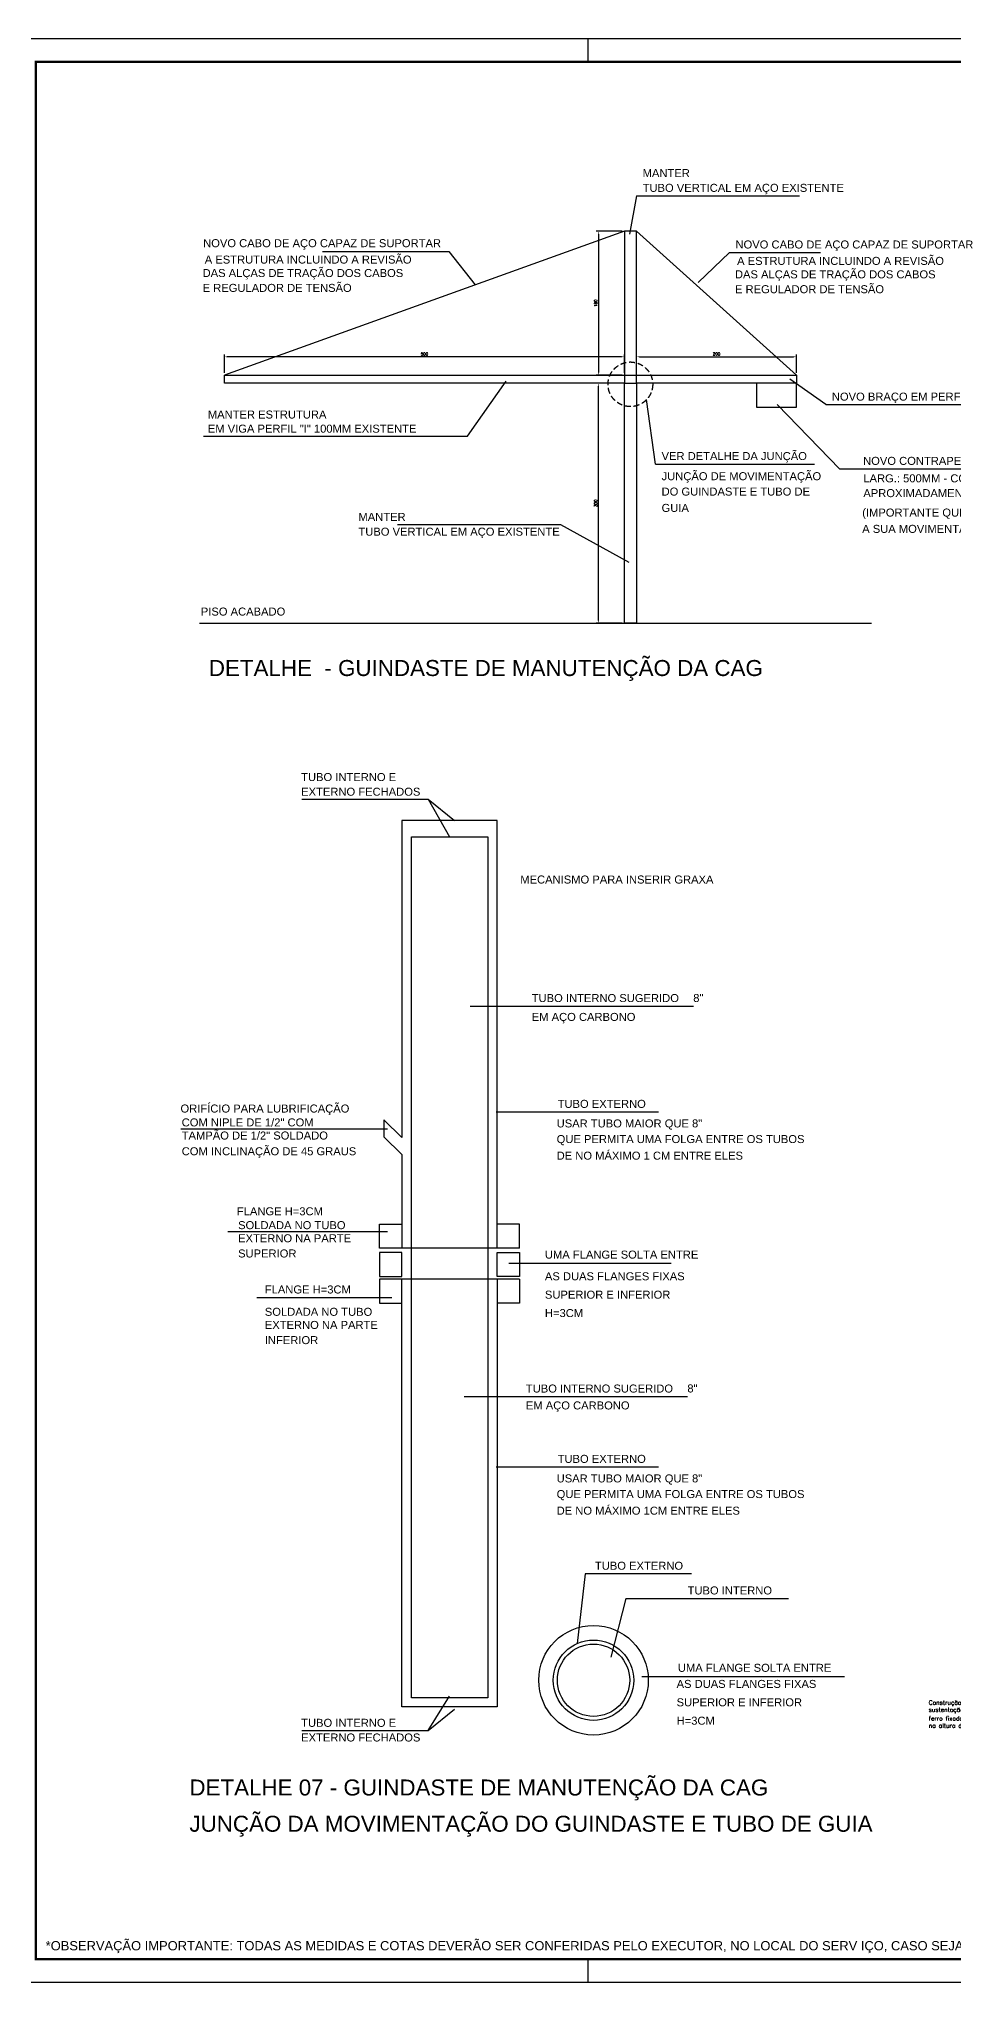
# Model space of a CAD drawing. Header units: millimetres. Extents: x -312439 to 477422, y -331570 to 212570.
# Drawn here: x -54010 to -14454, y -102769 to -18669 of the extents above; entities that cross this region are included whole.
import ezdxf
from ezdxf.enums import TextEntityAlignment as Align

# ---------------------------------------------------------------- set-up
doc = ezdxf.new("R2010")
doc.units = ezdxf.units.MM
doc.linetypes.add('CONTINU', pattern=[0])
doc.linetypes.add('DASHED', pattern=[0.75, 0.5, -0.25])
doc.layers.add('0.1', color=8, linetype='Continuous', lineweight=13)
for name, color, linetype in [('01', 8, 'Continuous'), ('ARCONDTEXTO', 4, 'Continuous'), ('ARQ-FOLHA', 7, 'Continuous')]:
    doc.layers.add(name, color=color, linetype=linetype)
doc.styles.add('ROMAND', font='ROMAND.SHX')
doc.styles.add('ROMANS', font='romans.shx', dxfattribs={"height": 187.5})
doc.styles.get("Standard").update_dxf_attribs({"font": 'arial.ttf'})
doc.dimstyles.new('1-50 (MILIMETRO)', dxfattribs={"dimscale": 0, "dimtxt": 125, "dimasz": 125, "dimexe": 100, "dimexo": 100, "dimgap": 50, "dimtad": 0, "dimdec": 0, "dimzin": 0, "dimdsep": 46, "dimtxsty": 'ROMAND', "dimcen": -390, "dimclrd": 1, "dimclre": 1, "dimclrt": 3, "dimadec": 0, "dimazin": 0, "dimtfac": 1, "dimtdec": 0, "dimtix": 1, "dimtmove": 2, "dimatfit": 2, "dimfxl": 1, "dimtvp": 1, "dimtolj": 1, "dimtzin": 0, "dimarcsym": 0})

# ---------------------------------------------------------------- blocks, each defined once
blk = doc.blocks.new('*D485')
at = {"color": 1, "lineweight": -2, "transparency": 16777216}
for p, q in [((-28152, -33127), (-28152, -32329)), ((-28027, -32429), (-21353, -32429)), ((-21228, -33127), (-21228, -32329))]:
    blk.add_line(p, q, dxfattribs=at)
at = {"color": 1, "transparency": 16777216}
for points in [[(-28027, -32408), (-28027, -32450), (-28152, -32429)], [(-21353, -32408), (-21353, -32450), (-21228, -32429)]]:
    blk.add_solid(points, dxfattribs=at)
at = {"layer": 'Defpoints', "color": 0, "transparency": 16777216}
for p in [(-21228, -32429), (-28152, -33227), (-21228, -33227)]:
    blk.add_point(p, dxfattribs=at)
at = {"color": 3, "transparency": 16777216, "insert": (-24690, -32304), "char_height": 125, "attachment_point": 5, "style": 'ROMAND'}
blk.add_mtext('\\A1;200', dxfattribs=at)
blk = doc.blocks.new('*D486')
at = {"color": 1, "lineweight": -2, "transparency": 16777216}
for p, q in [((-45984, -33127), (-45984, -32329)), ((-28797, -32429), (-45859, -32429)), ((-28672, -33127), (-28672, -32329))]:
    blk.add_line(p, q, dxfattribs=at)
at = {"color": 1, "transparency": 16777216}
for points in [[(-45859, -32408), (-45859, -32450), (-45984, -32429)], [(-28797, -32408), (-28797, -32450), (-28672, -32429)]]:
    blk.add_solid(points, dxfattribs=at)
at = {"layer": 'Defpoints', "color": 0, "transparency": 16777216}
for p in [(-45984, -32429), (-45984, -33227), (-28672, -33227)]:
    blk.add_point(p, dxfattribs=at)
at = {"color": 3, "transparency": 16777216, "insert": (-37328, -32304), "char_height": 125, "attachment_point": 5, "style": 'ROMAND'}
blk.add_mtext('\\A1;500', dxfattribs=at)
blk = doc.blocks.new('*D487')
at = {"color": 1, "lineweight": -2, "transparency": 16777216}
for p, q in [((-28772, -26995), (-29891, -26995)), ((-29791, -27120), (-29791, -33102)), ((-28772, -33227), (-29891, -33227))]:
    blk.add_line(p, q, dxfattribs=at)
at = {"color": 1, "transparency": 16777216}
for points in [[(-29812, -27120), (-29771, -27120), (-29791, -26995)], [(-29812, -33102), (-29771, -33102), (-29791, -33227)]]:
    blk.add_solid(points, dxfattribs=at)
at = {"layer": 'Defpoints', "color": 0, "transparency": 16777216}
for p in [(-28672, -26995), (-29791, -33227), (-28672, -33227)]:
    blk.add_point(p, dxfattribs=at)
at = {"color": 3, "transparency": 16777216, "insert": (-29916, -30111), "char_height": 125, "attachment_point": 5, "rotation": 90, "style": 'ROMAND'}
blk.add_mtext('\\A1;180', dxfattribs=at)
blk = doc.blocks.new('*D488')
at = {"color": 1, "lineweight": -2, "transparency": 16777216}
for p, q in [((-28772, -33574), (-29891, -33574)), ((-29791, -43836), (-29791, -33699)), ((-28772, -43961), (-29891, -43961))]:
    blk.add_line(p, q, dxfattribs=at)
at = {"color": 1, "transparency": 16777216}
for points in [[(-29812, -33699), (-29771, -33699), (-29791, -33574)], [(-29812, -43836), (-29771, -43836), (-29791, -43961)]]:
    blk.add_solid(points, dxfattribs=at)
at = {"layer": 'Defpoints', "color": 0, "transparency": 16777216}
for p in [(-29791, -33574), (-28672, -33574), (-28672, -43961)]:
    blk.add_point(p, dxfattribs=at)
at = {"color": 3, "transparency": 16777216, "insert": (-29916, -38767), "char_height": 125, "attachment_point": 5, "rotation": 90, "style": 'ROMAND'}
blk.add_mtext('\\A1;300', dxfattribs=at)
blk = doc.blocks.new('FOLHA A0')
at = {"layer": 'ARQ-FOLHA'}
for p, q in [((1189, 0), (0, 0)), ((264, -10), (264, 0)), ((264, -841), (264, -831))]:
    blk.add_line(p, q, dxfattribs=at)
at = {"layer": 'ARQ-FOLHA', "const_width": 1}
blk.add_lwpolyline([(1179, -10), (25, -10), (25, -831), (1179, -831), (1179, -10)], dxfattribs=at)
at = {"layer": 'ARQ-FOLHA'}
blk.add_lwpolyline([(0, -841), (1189, -841)], dxfattribs=at)

msp = doc.modelspace()

# ---------------------------------------------------------------- linework, layer by layer
at = {"color": 8, "linetype": 'DASHED', "ltscale": 500}
msp.add_circle((-28417.914, -33619.111), 965.919, dxfattribs=at)
at = {"layer": '0.1', "color": 8, "linetype": 'CONTINU', "lineweight": -2}
for p, q in [((-28150.548, -25461.177), (-28451.46, -27115.779)), ((-28150.548, -25461.177), (-21098.137, -25461.177)), ((-41744.962, -27868.139), (-36268.52, -27868.139)), ((-36268.52, -27868.139), (-35130.452, -29320.822)), ((-24133.248, -27912.911), (-25487.821, -29211.355)), ((-24133.248, -27912.911), (-20186.073, -27912.911)), ((-35463.488, -35857.903), (-33787.807, -33484.196)), ((-19963.318, -34496.831), (-21524.444, -33394.41)), ((-27331.213, -37068.753), (-27715.915, -34282.584)), ((-19357.248, -37297.541), (-22073.605, -34494.553)), ((-19963.318, -34496.831), (-9239.654, -34496.831)), ((-46883.156, -35857.903), (-35463.488, -35857.903)), ((-27331.213, -37068.753), (-20450.683, -37068.753)), ((-52.518, -37297.541), (-19357.248, -37297.541)), ((-38488.859, -39685.239), (-31436.449, -39685.239)), ((-31436.449, -39685.239), (-28486.004, -41310.801)), ((-42637.195, -51570.449), (-37160.753, -51570.449)), ((-37160.753, -51570.449), (-36022.685, -52492.384)), ((-37160.753, -51570.449), (-36238.198, -53202.42)), ((-35351.865, -60525.707), (-25688.209, -60525.707)), ((-34231.647, -65105.044), (-27205.22, -65105.044)), ((-47871.247, -65843.253), (-38921.358, -65843.253)), ((-45830.39, -70290.009), (-38921.358, -70290.009)), ((-33672.751, -71656.732), (-26646.325, -71656.732)), ((-44585.75, -73138.416), (-38738.911, -73138.416)), ((-35605.949, -77425.334), (-25942.293, -77425.334)), ((-34231.647, -80468.566), (-27205.22, -80468.566)), ((-30371.003, -85093.152), (-30724.632, -88115.566)), ((-25773.619, -85093.152), (-30371.003, -85093.152)), ((-28608.817, -86162.8), (-29262.63, -88699.887)), ((-28608.817, -86162.8), (-21582.391, -86162.8)), ((-27919.127, -89539.597), (-19148.89, -89539.597)), ((-37160.753, -91880.587), (-36238.198, -90390.917)), ((-37160.753, -91880.587), (-36022.685, -90958.653)), ((-42637.195, -91880.587), (-37160.753, -91880.587))]:
    msp.add_line(p, q, dxfattribs=at)
at = {"layer": '01', "color": 6, "lineweight": -2}
for p, q in [((-28671.84, -26994.865), (-45984.057, -33227.263)), ((-21227.587, -33227.263), (-28152.473, -26994.865))]:
    msp.add_line(p, q, dxfattribs=at)
at = {"layer": '01', "color": 7, "lineweight": -2}
msp.add_line((-47060.894, -43960.837), (-17988.91, -43960.837), dxfattribs=at)
at = {"layer": '01', "color": 2, "lineweight": -2}
for p, q in [((-38309.334, -66221.625), (-39077.97, -65452.989)), ((-39077.97, -65452.989), (-39077.97, -66179.34)), ((-38309.334, -66947.976), (-39077.97, -66179.34))]:
    msp.add_line(p, q, dxfattribs=at)
at = {"layer": '01', "color": 7, "lineweight": -2}
for points in [[(-28671.84, -33227.263), (-28152.473, -33227.263), (-28152.473, -26994.865), (-28671.84, -26994.865)], [(-28671.84, -33573.507), (-45984.057, -33573.507), (-45984.057, -33227.263), (-28671.84, -33227.263)], [(-28152.473, -43960.837), (-28671.84, -43960.837), (-28671.84, -33573.507), (-28152.473, -33573.507)], [(-37887.06, -53202.42), (-34589.337, -53202.42), (-34589.337, -90469.027), (-37887.06, -90469.027)]]:
    msp.add_lwpolyline(points, close=True, dxfattribs=at)
at = {"layer": '01', "color": 5, "lineweight": -2}
msp.add_lwpolyline([(-28152.473, -33227.263), (-21227.587, -33227.263), (-21227.587, -33573.507), (-28152.473, -33573.507)], close=True, dxfattribs=at)
at = {"layer": '01', "color": 3, "lineweight": -2}
msp.add_lwpolyline([(-22958.808, -34612.24), (-21227.587, -34612.24), (-21227.587, -33573.507), (-22958.808, -33573.507)], close=True, dxfattribs=at)
at = {"layer": '01', "color": 2, "lineweight": -2}
for points in [[(-34181.033, -71001.824), (-34181.033, -52492.384), (-38309.334, -52492.384), (-38309.334, -66221.625)], [(-38309.334, -66947.976), (-38309.334, -71001.824)], [(-33211.052, -71001.824), (-39279.316, -71001.824), (-39279.316, -69961.128), (-38309.334, -69961.128)], [(-33211.052, -71001.824), (-33211.052, -69961.128), (-34181.033, -69961.128)], [(-33211.052, -72340.251), (-39279.316, -72340.251), (-39279.316, -73380.947), (-38309.334, -73380.947)], [(-34181.033, -72340.251), (-34181.033, -90849.691), (-38309.334, -90849.691), (-38309.334, -72340.251)], [(-33211.052, -72340.251), (-33211.052, -73380.947), (-34181.033, -73380.947)]]:
    msp.add_lwpolyline(points, dxfattribs=at)
at = {"layer": '01', "color": 6, "lineweight": -2}
for points in [[(-38309.334, -71193.864), (-39279.316, -71193.864), (-39279.316, -72234.56), (-38309.334, -72234.56)], [(-34181.033, -71193.864), (-33211.052, -71193.864), (-33211.052, -72234.56), (-34181.033, -72234.56)]]:
    msp.add_lwpolyline(points, close=True, dxfattribs=at)
for radius in [2370.46, 1740.29]:
    msp.add_circle((-30012.983, -89703.698), radius, dxfattribs=at)
at = {"layer": '01', "color": 7, "lineweight": -2}
msp.add_circle((-30012.983, -89703.698), 1564.934, dxfattribs=at)

# ---------------------------------------------------------------- block references
at = {"layer": 'ARQ-FOLHA', "xscale": 100, "yscale": 100, "zscale": 100}
msp.add_blockref('FOLHA A0', (-56644.789, -18669.027), dxfattribs=at)

# ---------------------------------------------------------------- texts
at = {"color": 7, "char_height": 346.24434, "attachment_point": 1}
for s, insert, width in [('DAS ALÇAS DE TRAÇÃO DOS CABOS ', (-46926.044, -28629.862), 15640.61979), ('DAS ALÇAS DE TRAÇÃO DOS CABOS ', (-23892.956, -28686.554), 15640.61979), ('E REGULADOR DE TENSÃO', (-46924.998, -29273.29), 6710.17283), ('E REGULADOR DE TENSÃO', (-23891.91, -29329.981), 6710.17283)]:
    msp.add_mtext(s, dxfattribs=dict(at, insert=insert, width=width))
at = {"layer": '0.1', "color": 7, "text_generation_flag": 6}
for s, height, p in [('MANTER', 346.2443, (-27887.473, -24650.25)), ('TUBO VERTICAL EM AÇO EXISTENTE', 346.24434, (-27887.473, -25289.139)), ('NOVO CABO DE AÇO CAPAZ DE SUPORTAR', 346.24434, (-46903.261, -27684.181)), ('NOVO CABO DE AÇO CAPAZ DE SUPORTAR', 346.24434, (-23870.174, -27740.873)), (' A ESTRUTURA INCLUINDO A REVISÃO ', 346.24434, (-46967.359, -28394.187)), (' A ESTRUTURA INCLUINDO A REVISÃO ', 346.24434, (-23934.271, -28450.879)), ('NOVO BRAÇO EM PERFIL "I" (4"X2 DE ALMA)', 346.24434, (-19700.243, -34324.793)), ('MANTER ESTRUTURA ', 346.24434, (-46699.805, -35100.172)), ('EM VIGA PERFIL "I" 100MM EXISTENTE', 346.24434, (-46699.805, -35711.449)), ('VER DETALHE DA JUNÇÃO', 346.24434, (-27068.138, -36896.714)), ('NOVO CONTRAPESO EM CAIXA EM AÇO COM CONCRETO FIXADO NO BRAÇO', 346.24434, (-18349.242, -37105.517)), ('JUNÇÃO DE MOVIMENTAÇÃO', 346.24434, (-27068.138, -37769.478)), ('LARG.: 500MM - COMP.: 700MM - ALT.: 300MM', 346.24434, (-18338.531, -37861.039)), ('DO GUINDASTE E TUBO DE ', 346.24434, (-27068.138, -38434.441)), ('APROXIMADAMENTE TOTAL 280KG', 346.24434, (-18338.531, -38501.288)), ('MANTER', 346.2443, (-40183.677, -39530.927)), ('GUIA', 346.2443, (-27068.138, -39140.963)), ('(IMPORTANTE QUE O CONTRAPESO FIQUE COM ', 346.24434, (-18387.523, -39343.147)), ('TUBO VERTICAL EM AÇO EXISTENTE', 346.24434, (-40183.677, -40169.816)), ('A SUA MOVIMENTAÇÃO LIVRE)', 346.24434, (-18387.523, -40048.291)), ('PISO ACABADO', 346.24434, (-47003.79, -43627.328)), ('TUBO INTERNO E', 346.24434, (-42662.509, -50789.134)), ('EXTERNO FECHADOS', 346.24434, (-42662.509, -51423.996)), ('MECANISMO PARA INSERIR GRAXA', 346.24434, (-33181.5, -55223.544)), ('TUBO INTERNO SUGERIDO', 346.24434, (-32685.25, -60353.669)), ('8" ', 346.2443, (-25698.515, -60349.884)), ('EM AÇO CARBONO', 346.24434, (-32685.25, -61170.049)), ('ORIFÍCIO PARA LUBRIFICAÇÃO ', 346.24434, (-47883.366, -65135.249)), ('TUBO EXTERNO', 346.24434, (-31565.032, -64933.006)), ('COM NIPLE DE 1/2" COM', 346.24434, (-47830.032, -65735.169)), ('USAR TUBO MAIOR QUE 8" ', 346.24434, (-31607.362, -65779.121)), ('TAMPÃO DE 1/2" SOLDADO', 346.24434, (-47830.032, -66303.112)), ('QUE PERMITA UMA FOLGA ENTRE OS TUBOS', 346.24434, (-31607.362, -66456.016)), ('COM INCLINAÇÃO DE 45 GRAUS', 346.24434, (-47830.032, -66984.468)), ('DE NO MÁXIMO 1 CM ENTRE ELES', 346.24434, (-31607.362, -67173.966)), ('FLANGE H=3CM ', 346.24434, (-45443.687, -69582.004)), ('SOLDADA NO TUBO', 346.24434, (-45390.352, -70181.925)), ('EXTERNO NA PARTE', 346.24434, (-45390.352, -70749.867)), ('SUPERIOR', 346.2443, (-45390.352, -71407.444)), ('UMA FLANGE SOLTA ENTRE ', 346.24434, (-32115.372, -71456.264)), ('AS DUAS FLANGES FIXAS ', 346.24434, (-32115.372, -72394.409)), ('FLANGE H=3CM ', 346.24434, (-44234.608, -72966.377)), ('SUPERIOR E INFERIOR', 346.24434, (-32115.372, -73190.414)), ('SOLDADA NO TUBO', 346.24434, (-44234.608, -73931.884)), ('H=3CM', 346.2443, (-32115.372, -73986.419)), ('EXTERNO NA PARTE', 346.24434, (-44234.608, -74499.827)), ('INFERIOR', 346.2443, (-44234.608, -75157.404)), ('TUBO INTERNO SUGERIDO', 346.24434, (-32939.334, -77253.296)), ('8" ', 346.2443, (-25952.599, -77249.511)), ('EM AÇO CARBONO', 346.24434, (-32939.334, -77983.739)), ('TUBO EXTERNO', 346.24434, (-31565.032, -80296.527)), ('QUE PERMITA UMA FOLGA ENTRE OS TUBOS', 346.24434, (-31607.362, -81819.537)), ('USAR TUBO MAIOR QUE 8" ', 346.24434, (-31607.362, -81142.642)), ('DE NO MÁXIMO 1CM ENTRE ELES', 346.24434, (-31607.362, -82537.487)), ('TUBO EXTERNO', 346.24434, (-29951.782, -84921.113)), ('TUBO INTERNO', 346.24434, (-25942.203, -85990.761)), ('UMA FLANGE SOLTA ENTRE ', 346.24434, (-26361.748, -89339.128)), ('AS DUAS FLANGES FIXAS ', 346.24434, (-26418.175, -90035.808)), ('SUPERIOR E INFERIOR', 346.24434, (-26418.175, -90831.812)), ('TUBO INTERNO E', 346.24434, (-42662.509, -91719.929)), ('H=3CM', 346.2443, (-26418.175, -91627.817)), ('EXTERNO FECHADOS', 346.24434, (-42662.509, -92354.79))]:
    msp.add_text(s, height=height, rotation=180, dxfattribs=at).set_placement(p)
at = {"layer": '0.1', "color": 7}
for s, p in [('DETALHE  - GUINDASTE DE MANUTENÇÃO DA CAG', (-46656.085, -46243.36)), ('DETALHE 07 - GUINDASTE DE MANUTENÇÃO DA CAG', (-47496.559, -94691.78)), ('JUNÇÃO DA MOVIMENTAÇÃO DO GUINDASTE E TUBO DE GUIA', (-47496.559, -96260.525))]:
    msp.add_text(s, height=692.48868, dxfattribs=at).set_placement(p)
msp.add_text('*OBSERVAÇÃO IMPORTANTE: TODAS AS MEDIDAS E COTAS DEVERÃO SER CONFERIDAS PELO EXECUTOR, NO LOCAL DO SERV IÇO, CASO SEJA NECESSÁRIO ALGUM AJUSTE, O EXECUTOR DEVERÁ INFORMAR À FISCALIZAÇÃO PARA SUA APROVAÇÃO.', height=400, dxfattribs=at).set_placement((-19160.575, -101192.832), align=Align.MIDDLE_CENTER)
at = {"layer": 'ARCONDTEXTO', "color": 7, "linetype": 'Continuous', "lineweight": -3, "insert": (-9075.435, -90574.803), "char_height": 187.5, "attachment_point": 3, "style": 'ROMANS'}
msp.add_mtext_dynamic_manual_height_columns('\\A1;\\pxql;Construção nesse ponto de uma coluna de sustentação com viga "I" 4" com sapata de ferro fixada com 4 parafusos parabolt de {\\H0.7x;\\S1/2;}" na altura de 2,85m.', width=6434.52929, gutter_width=18.75, heights=[0], dxfattribs=at)

# ---------------------------------------------------------------- dimensions: what is measured, and where the dimension line sits
for base, p1, p2, text, picture, middle in [((-29791.334, -33227.263), (-28671.84, -26994.865), (-28671.84, -33227.263), '180', '*D487', (-29916.334, -30111.064)), ((-29791.334, -33573.507), (-28671.84, -43960.837), (-28671.84, -33573.507), '300', '*D488', (-29916.334, -38767.172))]:
    dim = msp.add_linear_dim(base=base, p1=p1, p2=p2, angle=90, text=text, dimstyle='1-50 (MILIMETRO)', override={"dimscale": 1})
    dim.commit()
    dim.dimension.update_dxf_attribs({"geometry": picture, "text_midpoint": middle})
for base, p1, p2, text, picture, middle in [((-45984.057, -32429.201), (-28671.84, -33227.263), (-45984.057, -33227.263), '500', '*D486', (-37327.949, -32304.201)), ((-21227.587, -32429.201), (-28152.473, -33227.263), (-21227.587, -33227.263), '200', '*D485', (-24690.03, -32304.201))]:
    dim = msp.add_linear_dim(base=base, p1=p1, p2=p2, text=text, dimstyle='1-50 (MILIMETRO)', override={"dimscale": 1})
    dim.commit()
    dim.dimension.update_dxf_attribs({"geometry": picture, "text_midpoint": middle})

doc.saveas('drawing.dxf')
